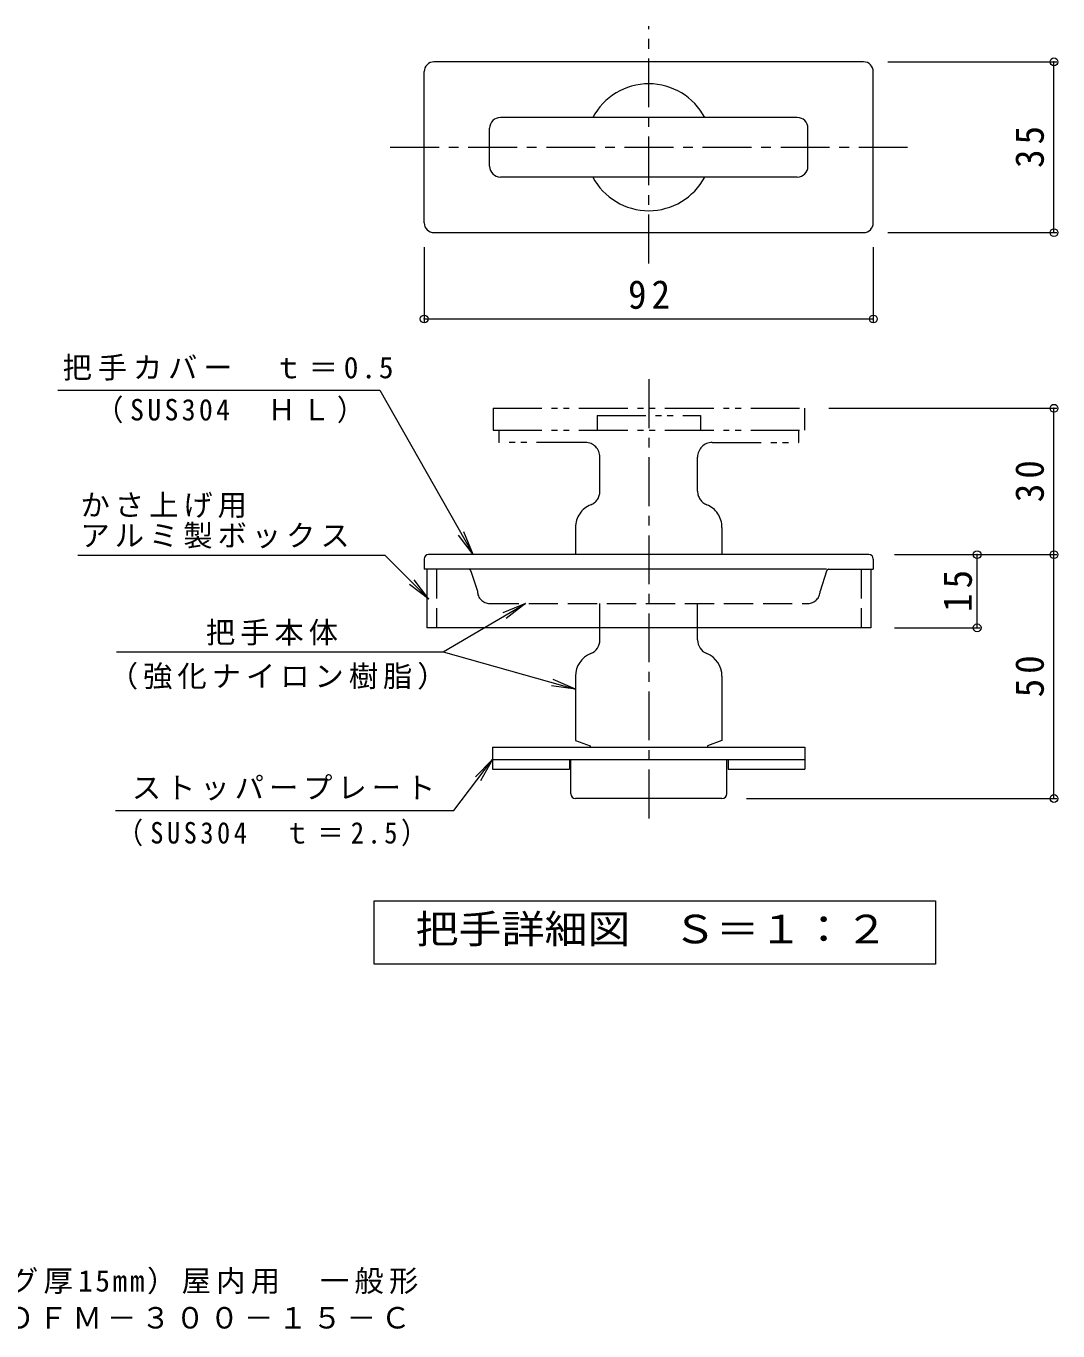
# Model space of a CAD drawing. Units: millimetres, scale not verified. Extents: x -293 to 359, y -274 to 221.
# Drawn here: x -3.9 to 207.5, y -273.8 to -6.3 of the extents above; entities that cross this region are included whole.
import ezdxf
from ezdxf.enums import TextEntityAlignment as Align

# ---------------------------------------------------------------- set-up
doc = ezdxf.new("R2010")
doc.units = ezdxf.units.MM
doc.header["$LTSCALE"] = 2
doc.header["$PDMODE"] = 32
doc.header["$PDSIZE"] = 1.6
for name, pattern in [('CHAIN1', [8, 5, -1, 1, -1]), ('DASHED3', [4, 3, -1]), ('DOUBLE_CHAIN1', [8.8, 5, -1, 0.6, -0.6, 0.6, -1])]:
    doc.linetypes.add(name, pattern=pattern)
for name, color, linetype, lineweight in [('1-0', 3, 'Continuous', 9), ('1-4', 7, 'Continuous', 9), ('1-5', 7, 'Continuous', 9)]:
    doc.layers.add(name, color=color, linetype=linetype, lineweight=lineweight)
doc.layers.add('F-0', color=7, linetype='Continuous')
doc.styles.add('ＭＳ ゴシック', font='')
doc.styles.get('ＭＳ ゴシック').set_extended_font_data('MS Gothic')

msp = doc.modelspace()

# ---------------------------------------------------------------- linework, layer by layer
at = {"layer": '1-0', "linetype": 'CHAIN1'}
for p, q in [((123.705, -54.949), (123.705, -6.314)), ((70.738, -31.148), (176.987, -31.148)), ((123.705, -78.704), (123.705, -170.466))]:
    msp.add_line(p, q, dxfattribs=at)
at = {"layer": '1-0'}
for p, q in [((77.705, -46.648), (77.705, -15.648)), ((167.705, -13.648), (79.705, -13.648)), ((169.705, -46.648), (169.705, -15.648)), ((154.105, -25.048), (93.305, -25.048)), ((91.105, -35.048), (91.105, -27.248)), ((156.305, -35.048), (156.305, -27.248)), ((154.105, -37.248), (93.305, -37.248)), ((79.705, -48.648), (167.705, -48.648)), ((168.805, -114.648), (78.605, -114.648)), ((77.705, -115.548), (77.705, -117.648)), ((160.144, -117.648), (77.705, -117.648)), ((78.205, -117.648), (78.205, -129.648)), ((160.624, -117.648), (169.705, -117.648)), ((169.205, -117.648), (169.205, -129.648)), ((169.705, -115.548), (169.705, -117.648)), ((169.205, -129.648), (78.205, -129.648)), ((113.705, -132.148), (113.705, -129.648)), ((133.705, -132.148), (133.705, -129.648)), ((108.705, -139.548), (108.705, -152.748)), ((138.705, -139.564), (138.705, -152.748)), ((91.705, -154.148), (155.705, -154.148)), ((91.705, -154.148), (91.705, -158.648)), ((108.705, -152.748), (111.705, -153.848)), ((111.705, -153.848), (111.705, -154.148)), ((138.705, -152.748), (135.705, -153.848)), ((135.705, -153.848), (135.705, -154.148)), ((155.705, -154.148), (155.705, -158.648)), ((91.705, -156.648), (155.705, -156.648)), ((107.455, -156.648), (107.455, -158.648)), ((107.705, -163.648), (107.705, -156.648)), ((139.705, -163.648), (139.705, -156.648)), ((139.955, -156.648), (139.955, -158.648)), ((91.705, -158.648), (107.455, -158.648)), ((139.955, -158.648), (155.705, -158.648)), ((138.705, -164.648), (108.705, -164.648))]:
    msp.add_line(p, q, dxfattribs=at)
at = {"layer": '1-0', "linetype": 'DOUBLE_CHAIN1'}
for p, q in [((91.805, -84.648), (155.605, -84.648)), ((91.805, -84.648), (91.805, -89.148)), ((155.605, -84.648), (155.605, -89.148)), ((113.105, -86.148), (134.305, -86.148)), ((113.105, -86.148), (113.105, -89.148)), ((134.305, -86.148), (134.305, -89.148)), ((91.805, -89.148), (155.605, -89.148)), ((93.005, -89.148), (93.005, -91.648)), ((154.405, -89.148), (154.405, -91.648)), ((110.705, -91.648), (93.005, -91.648)), ((136.705, -91.648), (154.405, -91.648)), ((113.705, -101.648), (113.705, -94.648)), ((133.705, -101.648), (133.705, -94.648)), ((108.705, -109.048), (108.705, -114.648)), ((138.705, -109.064), (138.705, -114.648))]:
    msp.add_line(p, q, dxfattribs=at)
at = {"layer": '1-0', "linetype": 'DASHED3'}
for p, q in [((80.205, -117.648), (80.205, -129.648)), ((167.205, -117.648), (167.205, -129.648)), ((87.266, -118.009), (88.605, -122.148)), ((160.144, -118.009), (158.805, -122.148)), ((91.105, -124.648), (156.305, -124.648)), ((113.705, -129.648), (113.705, -124.648)), ((133.705, -129.648), (133.705, -124.648))]:
    msp.add_line(p, q, dxfattribs=at)
at = {"layer": '1-0', "color": 7}
msp.add_lwpolyline([(67.432, -198.584), (67.432, -185.584), (182.433, -185.584), (182.433, -198.584)], close=True, dxfattribs=at)
at = {"layer": '1-0'}
for centre, radius, start, end in [((79.705, -15.648), 2, 90, 180), ((167.705, -15.648), 2, 0, 90), ((123.705, -31.148), 13, 27.9843, 152.0157), ((93.305, -27.248), 2.2, 90, 180), ((154.105, -27.248), 2.2, 0, 90), ((93.305, -35.048), 2.2, 180, 270), ((123.705, -31.148), 13, 207.9843, 332.0157), ((154.105, -35.048), 2.2, 270, 0), ((79.705, -46.648), 2, 180, 270), ((167.705, -46.648), 2, 270, 0), ((78.605, -115.548), 0.9, 90, 180), ((168.805, -115.548), 0.9, 0, 90), ((110.705, -132.148), 3, 292.02405, 0), ((136.705, -132.148), 3, 180, 247.97595), ((113.705, -139.564), 5, 112.02434, 180), ((133.705, -139.564), 5, 0, 67.97566), ((108.705, -163.648), 1, 180, 270), ((138.705, -163.648), 1, 270, 0)]:
    msp.add_arc(centre, radius, start, end, dxfattribs=at)
at = {"layer": '1-0', "linetype": 'DOUBLE_CHAIN1'}
for centre, radius, start, end in [((110.705, -94.648), 3, 0, 90), ((136.705, -94.648), 3, 90, 180), ((110.705, -101.648), 3, 292.02405, 0), ((136.705, -101.648), 3, 180, 247.97595), ((113.705, -109.064), 5, 112.02371, 180), ((133.705, -109.064), 5, 0, 67.97629)]:
    msp.add_arc(centre, radius, start, end, dxfattribs=at)
at = {"layer": '1-0', "linetype": 'DASHED3'}
for centre, radius, start, end in [((86.786, -118.148), 0.5, 16.1008, 90), ((160.624, -118.148), 0.5, 90, 163.8992), ((91.105, -122.148), 2.5, 180, 270), ((156.305, -122.148), 2.5, 270, 0)]:
    msp.add_arc(centre, radius, start, end, dxfattribs=at)
at = {"layer": '1-4'}
for p, q in [((172.705, -13.648), (207.315, -13.648)), ((206.715, -48.648), (206.715, -13.648)), ((172.705, -48.648), (207.315, -48.648)), ((77.705, -51.648), (77.705, -66.95)), ((169.705, -51.648), (169.705, -66.95)), ((77.705, -66.35), (169.705, -66.35)), ((160.605, -84.648), (207.315, -84.648)), ((206.715, -164.648), (206.715, -84.648)), ((174.029, -114.648), (191.579, -114.648)), ((174.705, -114.648), (207.315, -114.648)), ((190.979, -129.648), (190.979, -114.648)), ((174.029, -129.648), (191.579, -129.648)), ((143.705, -164.648), (207.315, -164.648))]:
    msp.add_line(p, q, dxfattribs=at)
for p in [(206.715, -13.648), (206.715, -48.648), (77.705, -66.35), (169.705, -66.35), (206.715, -84.648), (190.979, -114.648), (206.715, -114.648), (190.979, -129.648), (206.715, -164.648)]:
    msp.add_point(p, dxfattribs=at)
at = {"layer": '1-5'}
for p, q in [((2.664, -80.938), (68.643, -80.938)), ((68.643, -80.938), (87.72, -114.648)), ((87.72, -114.648), (84.71, -110.655)), ((87.72, -114.648), (85.846, -110.012)), ((78.657, -123.798), (75.618, -119.827)), ((98.437, -124.648), (93.834, -126.601)), ((14.688, -134.59), (81.554, -134.59)), ((108.705, -142.243), (104.111, -140.27)), ((91.705, -156.648), (88.194, -160.208)), ((91.705, -156.648), (89.235, -160.995))]:
    msp.add_line(p, q, dxfattribs=at)
for points in [[(6.731, -114.73), (69.613, -114.73), (78.657, -123.798), (74.694, -120.749)], [(81.554, -134.59), (98.437, -124.648), (94.496, -127.726)], [(81.554, -134.59), (108.705, -142.243), (103.757, -141.526)], [(14.429, -167.117), (83.786, -167.117), (91.705, -156.648)]]:
    msp.add_lwpolyline(points, dxfattribs=at)

# ---------------------------------------------------------------- texts
at = {"layer": '1-0', "color": 2, "style": 'ＭＳ ゴシック', "width": 1.1}
msp.add_text('把手詳細図\u3000Ｓ＝１：２', height=5.865, dxfattribs=at).set_placement((75.933, -196.084), align=Align.BOTTOM_LEFT)
at = {"layer": '1-4', "color": 2, "char_height": 5.865, "attachment_point": 7, "rotation": 90, "style": 'ＭＳ ゴシック'}
for s, insert in [('\\T1.27;\\W0.95;35', (204.715, -35.398)), ('\\T1.27;\\W0.95;30', (204.715, -103.898)), ('\\T1.27;\\W0.95;15', (189.979, -126.398)), ('\\T1.27;\\W0.95;50', (204.715, -143.898))]:
    msp.add_mtext(s, dxfattribs=dict(at, insert=insert))
at = {"layer": '1-4', "color": 2, "insert": (119.455, -64.35), "char_height": 5.865, "attachment_point": 7, "style": 'ＭＳ ゴシック'}
msp.add_mtext('\\T1.27;\\W0.95;92', dxfattribs=at)
at = {"layer": '1-5', "char_height": 4.399, "attachment_point": 7, "style": 'ＭＳ ゴシック'}
for s, insert in [('\\T1.2;把手カバー\u3000ｔ＝0.5', (3.628, -78.984)), ('\\T1.24;\\W0.95;（SUS304\u3000ＨＬ）', (10.377, -87.723)), ('\\T1.17;かさ上げ用', (7.288, -107.177)), ('\\T1.17;アルミ製ボックス', (7.288, -113.421)), ('\\T1.17;把手本体', (32.977, -133.281)), ('\\T1.17;（強化ナイロン樹脂）', (13.098, -142.325)), ('\\T1.17;ストッパープレート', (17.804, -165.062)), ('\\T1.27;\\W0.9;（SUS304\u3000ｔ＝2.5）', (14.722, -174.439))]:
    msp.add_mtext(s, dxfattribs=dict(at, insert=insert))
at = {"layer": 'F-0', "char_height": 4.399, "attachment_point": 7, "style": 'ＭＳ ゴシック'}
for s, insert in [('\\T1.18;フロアーハッチ\u3000フローリング床材用（フローリング厚15mm）屋内用\u3000一般形', (-170.205, -266.279)), ('\\T1.17;アルミニウム＋スチール製\u3000アルミニウム目地\u3000ＭＯＦＭ－３００－１５－Ｃ', (-169.831, -273.768))]:
    msp.add_mtext(s, dxfattribs=dict(at, insert=insert))

doc.saveas('drawing.dxf')
